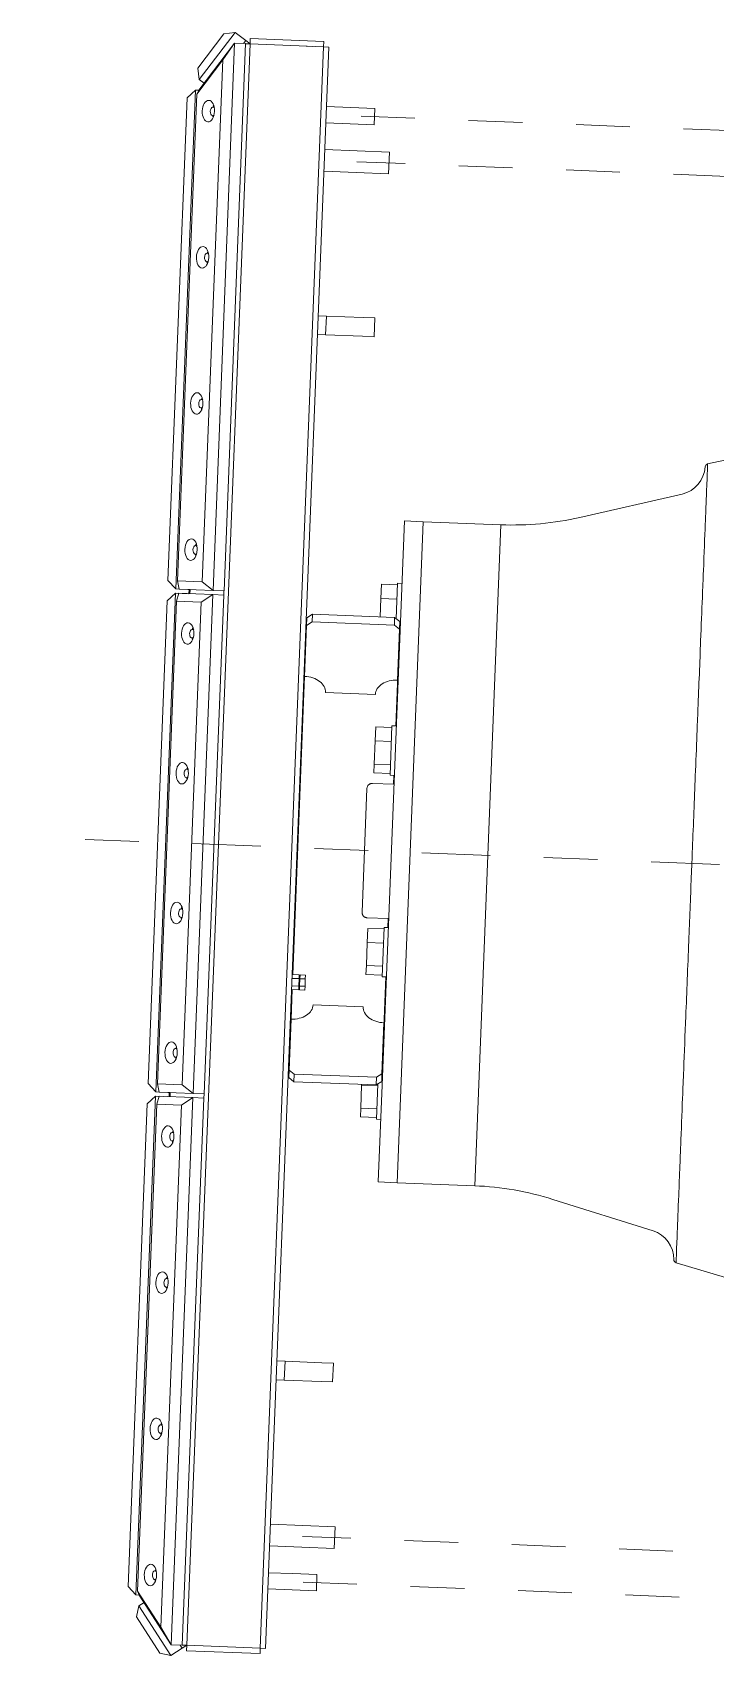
# Model space of a CAD drawing. Header units: millimetres. Extents: x 0 to 581027, y 0 to 6627194.
# Drawn here: x 580581.413 to 580582.683, y 6626304.012 to 6626307.03 of the extents above; entities that cross this region are included whole.
import ezdxf

# ---------------------------------------------------------------- set-up
doc = ezdxf.new("R2010")
doc.units = ezdxf.units.MM
doc.linetypes.add('CENTERX2', pattern=[20.319999999999997, 12.7, -2.54, 2.54, -2.54])
doc.linetypes.add('HIDDEN', pattern=[0.375, 0.25, -0.125])
doc.layers.add('ГР_Ось', color=7, linetype='CENTERX2', lineweight=15)
doc.layers.add('ГР_Отбойные SPC 1400 G1.8', color=252, linetype='Continuous', lineweight=15)

# ---------------------------------------------------------------- blocks, each defined once
blk = doc.blocks.new('ГР_Отбойные SPC 1400 G1.8_план_100')
at = {"layer": 'ГР_Ось', "ltscale": 0.1}
blk.add_line((0, 0), (0, -21.33066205008072), dxfattribs=at)
at = {"layer": 'ГР_Отбойные SPC 1400 G1.8', "linetype": 'HIDDEN', "ltscale": 3}
for p, q in [((-13.64000000034866, -0.750000000003638), (-13.63999999991211, -15.95000100000107)), ((-12.79000000037195, -0.9000000000050932), (-12.79000000037195, -15.80000100000325)), ((12.7900000003574, -0.9000000000050932), (12.7900000003574, -15.80000100000325)), ((13.64000000033411, -0.750000000003638), (13.63999999989755, -15.95000100000107))]:
    blk.add_line(p, q, dxfattribs=at)
at = {"layer": 'ГР_Отбойные SPC 1400 G1.8'}
for p, q in [((-7.431583239267285, -9.05511894980458), (-9.062250983493325, -2.73628144092867)), ((7.431583239263555, -9.05511894980458), (9.062250983489598, -2.73628144092867)), ((-6.344637927285204, -11.39115317654181), (-6.855000527087516, -9.506255722057212)), ((6.344637927281471, -11.39115317654181), (6.855000527083782, -9.506255722057212)), ((6.150000999998127, -12.85473127928737), (-6.150001000001861, -12.85473127928737)), ((-6.150001000001861, -14.30000100000543), (-6.150001000001861, -12.85473127928737)), ((6.150000999998127, -14.30000100000543), (6.150000999998127, -12.85473127928737)), ((-6.150001000001861, -14.30000100000543), (6.150000999998127, -14.30000100000543)), ((-6.150000000000001, -14.30000100000325), (-6.150000000000001, -14.65000100000327)), ((6.149999999999999, -14.30000100000325), (6.149999999999999, -14.65000100000327)), ((4.34870670429726, -14.65000100000327), (-6.15, -14.65000100000327)), ((-4.987009709505365, -14.73000100000543), (-4.987009709505365, -14.65000100000543)), ((-4.327492794445084, -14.73000100000543), (-4.987009709505365, -14.73000100000543)), ((-4.956317927618684, -14.73000100000354), (-4.956317927618684, -15.03000100000354)), ((-4.692716496435849, -14.73000100000354), (-4.692716496435849, -15.03000100000354)), ((-4.348706704993093, -14.76000199999122), (-4.277996026874094, -14.66000199999122)), ((-4.348706704993093, -14.76000199999122), (-4.348706704993093, -16.29000199999122)), ((-4.207285347574835, -14.76000199999122), (-4.348706704993095, -14.76000199999122)), ((-4.277996026874094, -14.66000199999122), (-4.136574669455836, -14.66000199999122)), ((-4.136574669455836, -14.66000199999122), (-4.207285347574837, -14.76000199999122)), ((-4.207285347574835, -16.29000199999122), (-4.207285347574835, -14.76000199999122)), ((-4.136574669455836, -14.66000199999122), (-3.189051582661228, -14.66000199999122)), ((-4.067009709505364, -14.66000199999393), (-4.067009709505364, -14.65000100000543)), ((-4.067009709505301, -14.66000100000383), (-2.335148818588941, -14.66000100000383)), ((-2.335148818595335, -14.73000100000543), (-2.335148818595335, -14.65000100000543)), ((-1.415148818595335, -14.73000100000543), (-2.335148818595335, -14.73000100000543)), ((-2.304457036694102, -14.73000100000354), (-2.304457036694102, -15.03000100000354)), ((-2.040855605511267, -14.73000100000354), (-2.040855605511267, -15.03000100000354)), ((-1.611547387310637, -14.73000100000354), (-1.611547387310637, -15.03000100000354)), ((-1.445840600292841, -14.73000100000354), (-1.445840600292841, -15.03000100000354)), ((-1.415148818595335, -14.73000100000543), (-1.415148818595335, -14.65000100000543)), ((-1.415148818588941, -14.66000100000383), (-1.249999999999999, -14.66000100000383)), ((-1.25, -15.05000100000385), (-1.25, -14.66000100000383)), ((1.25, -14.66000100000383), (1.41514881873036, -14.66000100000383)), ((1.25, -14.66000100000383), (1.25, -15.05000100000385)), ((1.415148818726302, -14.73000100000543), (1.415148818726302, -14.65000100000543)), ((2.335148818726302, -14.73000100000543), (1.415148818726302, -14.73000100000543)), ((1.445840600627535, -14.73000100000354), (1.445840600627535, -15.03000100000354)), ((1.70944203181037, -14.73000100000354), (1.70944203181037, -15.03000100000354)), ((2.138750250011, -14.73000100000354), (2.138750250011, -15.03000100000354)), ((2.304457037028796, -14.73000100000354), (2.304457037028796, -15.03000100000354)), ((2.335148818726302, -14.73000100000543), (2.335148818726302, -14.65000100000543)), ((2.335148818730359, -14.66000100000383), (4.067009709446725, -14.66000100000383)), ((3.189051582842946, -14.66000199999122), (4.136574669637554, -14.66000199999122)), ((4.067009709432606, -14.66000199999393), (4.067009709432606, -14.65000100000543)), ((4.136574669637554, -14.66000199999122), (4.277996026663274, -14.66000199999122)), ((4.207285347756555, -14.76000199999122), (4.136574669637554, -14.66000199999122)), ((4.207285347756553, -14.76000199999122), (4.207285347756553, -16.29000199999122)), ((4.348706704782273, -14.76000199999122), (4.207285347756555, -14.76000199999122)), ((4.277996026663272, -14.66000199999122), (4.348706704782273, -14.76000199999122)), ((4.987009709432605, -14.73000100000543), (4.327492794234637, -14.73000100000543)), ((6.149999999999999, -14.65000100000327), (4.348706704297267, -14.65000100000327)), ((4.348706704782273, -14.76000199999122), (4.348706704782273, -16.29000199999122)), ((4.361302922516672, -14.73000100000354), (4.361302922516672, -15.03000100000354)), ((4.790611140717303, -14.73000100000354), (4.790611140717303, -15.03000100000354)), ((4.956317927735098, -14.73000100000354), (4.956317927735098, -15.03000100000354)), ((4.987009709432605, -14.73000100000543), (4.987009709432605, -14.65000100000543)), ((-4.956317927618684, -15.03000100000354), (-4.692716496435849, -15.03000100000354)), ((-4.692716496435849, -15.03000100000354), (-4.348706704992116, -15.03000100000354)), ((-2.906208870185226, -15.06000199999122), (-2.906208870185226, -15.99000199999122)), ((-2.304457036694102, -15.03000100000354), (-2.040855605511267, -15.03000100000354)), ((-2.040855605511267, -15.03000100000354), (-1.611547387310637, -15.03000100000354)), ((-1.611547387310637, -15.03000100000354), (-1.445840600292841, -15.03000100000354)), ((1.445840600627535, -15.03000100000354), (1.70944203181037, -15.03000100000354)), ((1.70944203181037, -15.03000100000354), (2.138750250011, -15.03000100000354)), ((2.138750250011, -15.03000100000354), (2.304457037028796, -15.03000100000354)), ((2.906208870366944, -15.99000199999122), (2.906208870366944, -15.06000199999122)), ((4.348706704770846, -15.03000100000354), (4.361302922516672, -15.03000100000354)), ((4.361302922516672, -15.03000100000354), (4.790611140717303, -15.03000100000354)), ((4.790611140717302, -15.03000100000354), (4.956317927735098, -15.03000100000354)), ((-12.99000050012823, -15.80000100000231), (-12.99000050012823, -15.20000100000231)), ((-12.59000050011673, -15.20000100000231), (-12.99000050012823, -15.20000100000231)), ((-12.59000050011673, -15.80000100000231), (-12.59000050011673, -15.20000100000231)), ((-9.900000000166182, -15.56632147478049), (-9.900000000166182, -15.35000100000305)), ((-9.549999999961873, -15.35000100000305), (-9.900000000166182, -15.35000100000305)), ((-9.549999999961873, -15.35000100000305), (-9.549999999961873, -15.56632147478049)), ((-1.150000000000001, -15.15000100000384), (1.15, -15.15000100000385)), ((9.549999999743596, -15.35000100000305), (9.549999999743596, -15.56632147478049)), ((9.549999999743596, -15.35000100000305), (9.899999999947903, -15.35000100000305)), ((9.899999999947903, -15.35000100000305), (9.899999999947903, -15.56632147478049)), ((12.59000000034575, -15.80000100000231), (12.59000000034575, -15.20000100000231)), ((12.59000000034575, -15.20000100000231), (12.99000000035725, -15.20000100000231)), ((12.99000000035725, -15.20000100000231), (12.99000000035725, -15.80000100000232)), ((-13.79000049967115, -15.95000100000377), (-13.79000049967115, -15.50000100000377)), ((-13.49000049971801, -15.50000100000377), (-13.79000049967115, -15.50000100000377)), ((-13.49000049971801, -15.95000100000377), (-13.49000049971801, -15.50000100000377)), ((-9.900000000166182, -15.56632147478049), (-9.900000000166182, -16.25000100000305)), ((-9.549999999961873, -15.56632147478049), (-9.549999999961873, -16.25000100000305)), ((9.549999999743596, -15.56632147478049), (9.549999999743596, -16.25000100000305)), ((9.899999999947903, -16.25000100000305), (9.899999999947903, -15.56632147478049)), ((13.48999999993248, -15.95000100000377), (13.48999999993248, -15.50000100000377)), ((13.48999999993248, -15.50000100000377), (13.78999999988562, -15.50000100000377)), ((13.78999999988562, -15.50000100000377), (13.78999999988562, -15.95000100000377)), ((-13.79000049967115, -15.95000100000377), (-13.79000049967115, -16.40000100000378)), ((-13.49000049971801, -16.40000100000378), (-13.49000049971801, -15.95000100000377)), ((-12.99000050012823, -15.80000100000231), (-12.99000050012823, -16.40000100000232)), ((-12.59000050011673, -15.80000100000232), (-12.59000050011673, -16.40000100000232)), ((12.59000000034575, -15.80000100000232), (12.59000000034575, -16.40000100000232)), ((12.99000000035725, -16.40000100000232), (12.99000000035725, -15.80000100000232)), ((13.48999999993248, -16.40000100000378), (13.48999999993248, -15.95000100000377)), ((13.78999999988562, -16.40000100000378), (13.78999999988562, -15.95000100000377)), ((-9.900000000166182, -16.25000100000305), (-9.900000000166182, -16.40000100000304)), ((-9.549999999961873, -16.25000100000305), (-9.900000000166182, -16.25000100000305)), ((-9.549999999961873, -16.25000100000305), (-9.549999999961873, -16.40000100000304)), ((-4.277996026874094, -16.39000199999122), (-4.348706704993093, -16.29000199999122)), ((-4.348706704993093, -16.29000199999122), (-4.207285347574835, -16.29000199999122)), ((-4.207285347574837, -16.29000199999122), (-4.136574669455836, -16.39000199999122)), ((2.361435934987036, -16.25500100000572), (2.361435934987036, -16.15500100000572)), ((2.430717967289791, -16.15500100000572), (2.361435934987036, -16.15500100000572)), ((2.361435934987036, -16.25500100000572), (2.430717967289791, -16.25500100000572)), ((2.361435935190761, -16.40000100000543), (2.361435935190761, -16.27000099990735)), ((2.43071796749352, -16.27000099990735), (2.361435935190761, -16.27000099990735)), ((2.394999999896273, -16.27000099998622), (2.394999999896273, -16.25500099998622)), ((2.430717967289791, -16.25500100000572), (2.430717967289791, -16.15500100000572)), ((2.569282031895301, -16.15500100000572), (2.430717967289791, -16.15500100000572)), ((2.430717967289791, -16.25500100000572), (2.569282031895301, -16.25500100000572)), ((2.569282032099027, -16.27000099990735), (2.43071796749352, -16.27000099990735)), ((2.43071796749352, -16.40000100000543), (2.43071796749352, -16.27000099990735)), ((2.569282031895301, -16.25500100000572), (2.569282031895301, -16.15500100000572)), ((2.638564064198056, -16.15500100000572), (2.569282031895301, -16.15500100000572)), ((2.569282031895301, -16.25500100000572), (2.638564064198057, -16.25500100000572)), ((2.569282032099027, -16.40000100000543), (2.569282032099027, -16.27000099990735)), ((2.638564064401785, -16.27000099990735), (2.569282032099027, -16.27000099990735)), ((2.604999999896273, -16.27000099998622), (2.604999999896273, -16.25500099998622)), ((2.638564064198056, -16.25500100000572), (2.638564064198056, -16.15500100000572)), ((2.638564064401785, -16.40000100000543), (2.638564064401785, -16.27000099990735)), ((4.136574669637554, -16.39000199999122), (4.207285347756553, -16.29000199999122)), ((4.207285347756555, -16.29000199999122), (4.348706704782273, -16.29000199999122)), ((4.348706704782273, -16.29000199999122), (4.277996026663272, -16.39000199999122)), ((9.549999999743596, -16.25000100000305), (9.549999999743596, -16.40000100000304)), ((9.549999999743596, -16.25000100000305), (9.899999999947903, -16.25000100000305)), ((9.899999999947903, -16.40000100000304), (9.899999999947903, -16.25000100000305)), ((-15.00000049972165, -16.50000100000267), (-15.00000049972165, -17.86981421561394)), ((-14.90000049966329, -16.50000100000267), (-15.00000049972165, -16.50000100000267)), ((-14.90000049966329, -17.86981421561394), (-14.90000049966329, -16.50000100000267)), ((14.89999999989814, -16.40000100000543), (-14.90000000010187, -16.40000100000543)), ((-14.90000000010187, -16.40000100000543), (-14.90000000010187, -16.50000100006379)), ((-14.90000000010187, -17.86981421561393), (-14.90000000010187, -16.50000100000267)), ((-14.90000000010187, -16.50000100000267), (14.89999999989814, -16.50000100000267)), ((-4.136574669455836, -16.39000199999122), (-4.277996026874094, -16.39000199999122)), ((-3.189051582661228, -16.39000199999122), (-4.136574669455834, -16.39000199999122)), ((2.361435935194493, -16.39000100000385), (-3.189051582646618, -16.39000100000385)), ((3.189051582842894, -16.39000100000385), (2.638564064405512, -16.39000100000385)), ((4.136574669637554, -16.39000199999122), (3.189051582842946, -16.39000199999122)), ((4.277996026663272, -16.39000199999122), (4.136574669637554, -16.39000199999122)), ((14.89999999989814, -16.40000100000543), (14.89999999989814, -16.50000100006379)), ((14.89999999989814, -16.50000100000267), (14.89999999989814, -17.86981421561394)), ((14.89999999989232, -16.50000100000267), (14.99999999995067, -16.50000100000267)), ((14.99999999995067, -17.86981421561394), (14.99999999995067, -16.50000100000267)), ((-14.90000049966452, -16.95734211702604), (-14.90000021856578, -16.70000100006206)), ((-14.90000000010187, -16.70000078159839), (-14.90000021856578, -16.70000100006206)), ((-14.95789176797479, -17.95135577268028), (-15.10128587706916, -18.15614378376197)), ((-14.90000049966329, -17.86981421561394), (-15.00000049972165, -17.86981421561394)), ((-14.90106757847435, -17.99114449852114), (-14.95789176797479, -17.95135577268028)), ((-14.90000149638021, -17.86981421561379), (-14.95735881241365, -17.95172895217902)), ((-14.90106757095861, -17.95135577268024), (-4.720000218313168, -17.95135577268027)), ((-14.90106757095861, -17.95135577268024), (-14.90106760961012, -18.15614378376193)), ((-14.90000034435747, -17.8698150222688), (-14.90000149638021, -17.86981421561379)), ((-14.90000034435292, -17.86981421561378), (-14.90000034435292, -17.95135577268134)), ((-14.90000000010187, -17.86981421561378), (-14.90000034435292, -17.86981421561378)), ((14.89999999989814, -17.86981421561394), (-14.90000000010187, -17.86981421561393)), ((-4.720000218313168, -17.95135577268027), (-4.720000256964675, -18.15614378376196)), ((-4.720000218313168, -17.95135577268027), (-4.720000218170259, -17.95172700866011)), ((-4.720000218379764, -17.95172942045427), (-4.640000171087756, -17.95172942045427)), ((-4.640000171018526, -17.95135577252021), (4.639999828981135, -17.95135577252021)), ((-4.640000171018526, -17.95135577252021), (-4.640000209670033, -18.15614378360189)), ((4.639999828981135, -17.95135577252021), (4.6399998291245, -17.95172819390514)), ((4.639999828981135, -17.95135577252021), (4.639999790329628, -18.15614378360189)), ((4.639999828911905, -17.95172942045427), (4.719999828911898, -17.95172942045427)), ((14.90106718161913, -17.95135577268028), (4.719999828973688, -17.95135577268028)), ((4.719999828973686, -17.95135577268028), (4.719999790322179, -18.15614378376197)), ((14.89999984457875, -17.86981432436414), (14.89999999989035, -17.86981421561379)), ((14.89999984458652, -17.86981421561379), (14.89999984458652, -17.95135577268137)), ((14.89999999989232, -17.86981421561394), (14.99999999995067, -17.86981421561394)), ((14.89999999989035, -17.86981421561379), (14.95735764381366, -17.95172942045428)), ((14.90106718161913, -17.95135577268028), (14.90106714296763, -18.15614378376197)), ((14.90106717410903, -17.9911444317072), (14.95789126818927, -17.95135577268028)), ((14.95789126818927, -17.95135577268028), (15.10128537728363, -18.15614378376197)), ((-15.10128587706916, -18.15614378376197), (-14.20021862835126, -18.78707786374812)), ((-15.10128587706916, -18.15614378376197), (-15.06444953587846, -18.36505305585797)), ((-14.40912790044727, -18.82391420493881), (-15.06444953587846, -18.36505305585797)), ((-14.00000036089224, -18.78707786374808), (-14.90106760961012, -18.15614378376193)), ((-14.58429351498803, -18.36505305585794), (-14.90106760961012, -18.15614378376193)), ((-14.90106760961012, -18.15614378376193), (-4.72000025696468, -18.15614378376195)), ((-14.58429351498803, -18.36505305585794), (-13.92897187955685, -18.82391420493877)), ((-4.870000247035534, -18.36505305585796), (-14.58429351498803, -18.36505305585794)), ((-4.870000247035534, -18.36505305585796), (-4.720000256964679, -18.15614378376196)), ((-4.870000070395299, -18.8239142049388), (-4.870000247035528, -18.36505305585796)), ((-4.720000256964675, -18.15614378376195), (-4.720000014084358, -18.78707786374811)), ((-4.64000031359793, -18.78707786358805), (-4.640000209670033, -18.15614378360189)), ((-4.490000247032921, -18.3650530556979), (-4.640000209670033, -18.15614378360189)), ((-4.640000209670032, -18.15614378360189), (4.639999790329628, -18.15614378360189)), ((-4.490000247032921, -18.3650530556979), (-4.490000322616845, -18.82391420477874)), ((4.48999980025877, -18.3650530556979), (-4.490000247032921, -18.3650530556979)), ((4.48999980025877, -18.3650530556979), (4.639999790329626, -18.15614378360189)), ((4.489999976899009, -18.82391420477874), (4.489999800258775, -18.3650530556979)), ((4.639999790329628, -18.15614378360189), (4.640000033209949, -18.78707786358805)), ((4.719999790322181, -18.15614378376197), (14.90106714296763, -18.15614378376197)), ((4.720000033202495, -18.78707786374812), (4.719999790322179, -18.15614378376197)), ((4.719999790322177, -18.15614378376197), (4.869999800251311, -18.36505305585798)), ((14.58429306820382, -18.36505305585798), (4.869999800251314, -18.36505305585797)), ((4.869999800251314, -18.36505305585798), (4.869999976891545, -18.82391420493882)), ((13.92897178605308, -18.82391420493881), (14.58429306820382, -18.36505305585798)), ((14.90106714296763, -18.15614378376197), (14.00000038001038, -18.78707786374812)), ((14.20021812856574, -18.78707786374812), (15.10128537728364, -18.15614378376197)), ((15.06444903609294, -18.36505305585797), (14.40912740066175, -18.82391420493881)), ((14.90106714296763, -18.15614378376197), (14.58429306820382, -18.36505305585797)), ((15.06444903609294, -18.36505305585797), (15.10128537728363, -18.15614378376197)), ((-14.1343488348901, -18.69300604951204), (-14.20021862835126, -18.78707786374812)), ((-13.70000153441123, -18.48934531784673), (-13.70000153879434, -18.51256841080516)), ((-13.54000153441124, -18.48934534804499), (-13.54000153879434, -18.51256844100342)), ((-10.98000153441007, -18.48934531784671), (-10.98000153879317, -18.51256841080516)), ((-10.82000153441007, -18.48934534804496), (-10.82000153879318, -18.51256844100342)), ((-8.260001534408902, -18.48934531784669), (-8.260001538792007, -18.51256841080516)), ((-8.100001534408904, -18.48934534804495), (-8.10000153879201, -18.51256844100342)), ((-5.540001487114076, -18.4893456553539), (-5.540001491497119, -18.51256841080516)), ((-5.380001487113951, -18.48934501054402), (-5.380001491497121, -18.51256844100342)), ((-4.640000279802266, -18.58191620484302), (-4.719999975573455, -18.58191620484302)), ((-4.719999975576689, -18.58191620484193), (-4.719999975432851, -18.58228985266642)), ((-4.719999975432852, -18.58228985266642), (-4.720000014084359, -18.78707786374811)), ((-4.71999997877171, -18.60000100006233), (-4.640000282781203, -18.60000100006233)), ((-4.640001496387408, -18.60000100000252), (-4.640001496387408, -18.85000100001402)), ((-4.640001496387408, -18.60000100000252), (-4.640000282792943, -18.60000100000252)), ((-3.979998743334316, -18.48934463085239), (-3.979998747717552, -18.51256841080517)), ((-3.819998743334578, -18.48934603474407), (-3.819998747717555, -18.51256844100342)), ((-1.379998743343048, -18.48934463085238), (-1.379998747726283, -18.51256841080516)), ((-1.219998743343309, -18.48934603474406), (-1.219998747726286, -18.51256844100342)), ((1.220001256662773, -18.48934463085238), (1.220001252279538, -18.51256841080516)), ((1.380001256662511, -18.48934603474406), (1.380001252279535, -18.51256844100342)), ((3.820001256653977, -18.48934498018411), (3.820001252270807, -18.51256841080516)), ((3.980001256653845, -18.4893456853905), (3.980001252270803, -18.51256844100342)), ((4.640000071861456, -18.58228985250636), (4.640000033209949, -18.78707786358805)), ((4.719999954233522, -18.58191620484302), (4.64000007171856, -18.58191620484302)), ((4.640000071717618, -18.58191620484402), (4.640000071861456, -18.58228985250636)), ((4.640000068519966, -18.60000100006233), (4.719999961195331, -18.60000100006233)), ((4.71999999989814, -18.70053990488417), (4.71999999989814, -18.85000100001402)), ((5.3800012566662, -18.48934498034627), (5.38000125228303, -18.51256841080516)), ((5.540001256666071, -18.48934568555267), (5.540001252283028, -18.51256844100342)), ((8.100001303946472, -18.48934531784671), (8.100001299563367, -18.51256841080516)), ((8.26000130394647, -18.48934534804497), (8.260001299563363, -18.51256844100342)), ((10.82000130394764, -18.48934531784672), (10.82000129956453, -18.51256841080516)), ((10.98000130394763, -18.48934534804498), (10.98000129956453, -18.51256844100342)), ((13.5400013039488, -18.48934531784666), (13.5400012995657, -18.51256841080516)), ((13.7000013039488, -18.48934534804491), (13.70000129956569, -18.51256844100342)), ((14.13434848198899, -18.69300625928472), (14.20021812856574, -18.78707786374812)), ((-14.20021862835126, -18.78707786374812), (-14.40912790044727, -18.82391420493881)), ((-14.00000149638799, -18.78707706867237), (-14.00000149638799, -18.85000100001402)), ((-13.85000149638799, -19.00000100001402), (-14.00000149638799, -18.85000100001402)), ((-14.00000149638799, -18.85000100001402), (-4.720001496387994, -18.85000100001402)), ((-13.92897187955685, -18.82391420493877), (-14.00000036089224, -18.78707786374808)), ((-13.92897187955685, -18.82391420493878), (-4.870000070395306, -18.8239142049388)), ((-4.870001496387994, -19.00000100001402), (-13.85000149638799, -19.00000100001402)), ((-4.870001496387993, -19.00000100001402), (-4.720001496387993, -18.85000100001402)), ((-4.720000014084363, -18.78707786374811), (-4.870000070395306, -18.8239142049388)), ((-4.720001496387993, -18.78707822776461), (-4.720001496387993, -18.85000100001402)), ((-4.490001496387407, -19.00000100001402), (-4.640001496387407, -18.85000100001402)), ((-4.640001496387407, -18.85000100001402), (4.639998503612589, -18.85000100001402)), ((-4.490000322616845, -18.82391420477874), (-4.640000313597928, -18.78707786358805)), ((4.48999850361259, -19.00000100001402), (-4.490001496387407, -19.00000100001402)), ((-4.490000322616841, -18.82391420477874), (4.489999976899011, -18.82391420477874)), ((4.489998503612592, -19.00000100001402), (4.639998503612592, -18.85000100001402)), ((4.640000033209952, -18.78707786358805), (4.48999997689901, -18.82391420477874)), ((4.639998503612589, -18.78707823921614), (4.639998503612589, -18.85000100001402)), ((4.869999976891544, -18.82391420493881), (4.720000033202497, -18.78707786374812)), ((4.719999999898139, -18.85000100001402), (13.99999999989814, -18.85000100001402)), ((4.719999999898139, -18.85000100001402), (4.869999999898139, -19.00000100001402)), ((4.869999976891543, -18.82391420493881), (13.92897178605309, -18.82391420493881)), ((13.84999999989814, -19.00000100001402), (4.869999999898139, -19.00000100001402)), ((13.99999999989814, -18.85000100001402), (13.84999999989814, -19.00000100001402)), ((14.00000038001038, -18.78707786374812), (13.92897178605309, -18.82391420493881)), ((13.99999999989814, -18.78707806088483), (13.99999999989814, -18.85000100001402)), ((14.40912740066175, -18.82391420493881), (14.20021812856574, -18.78707786374812))]:
    blk.add_line(p, q, dxfattribs=at)
at = {"layer": 'ГР_Отбойные SPC 1400 G1.8', "extrusion": (0, 0, -1)}
for centre, radius, start, end in [((7.373485631567384, -9.040126018785234), 0.06000000000002431, 271.1646564194414, 345.52945946632), ((7.38588430208647, -9.650000000005438), 0.55, 91.16465641942644, 164.8496266638147), ((-7.385884302082741, -9.65000000000544), 0.55, 15.15037333618534, 88.83534358057356), ((11.75000000000186, -12.85473127928737), 5.600000000000001, 164.8496266638147, 180), ((-11.74999999999813, -12.85473127928737), 5.600000000000001, 0, 15.15037333618533)]:
    blk.add_arc(centre, radius, start, end, dxfattribs=at)
at = {"layer": 'ГР_Отбойные SPC 1400 G1.8'}
blk.add_arc((7.373485631563669, -9.040126018785255), 0.0600000000000012, 271.1646564194277, 345.5294594663405, dxfattribs=at)
at = {"layer": 'ГР_Отбойные SPC 1400 G1.8', "extrusion": (0, 0, -1)}
for centre, major_axis, ratio, start_param, end_param in [((-2.906208870185227, -14.66000199999122), (0, -0.4), 0.7071067811900053, 0, 1.570796326794897), ((2.906208870366945, -14.66000199999122), (0, 0.4), 0.7071067811900056, 1.570796326794897, 3.141592653589794), ((-2.906208870185227, -16.39000199999122), (0, -0.4), 0.7071067811900053, 1.570796326794897, 3.141592653589795), ((2.906208870366945, -16.39000199999122), (0, 0.4), 0.7071067811900056, 0, 1.570796326794897), ((-13.62000151868205, -18.40604595397691), (-0.1999999999999965, 3.774781759157387e-08), 0.5735764363510366, 5.123905826452192, 5.319450813253907), ((-13.62000151868205, -18.40604595397691), (-0.1999999999999965, 3.774781759157387e-08), 0.5735764363510366, 4.105327147515493, 4.300872134317228), ((-10.90000151868214, -18.40604595397852), (-0.1999999999999965, 3.774781759157387e-08), 0.5735764363510234, 5.123905826452194, 5.319450813266368), ((-10.90000151868214, -18.40604595397852), (-0.1999999999999965, 3.774781759157387e-08), 0.5735764363510234, 4.105327147503033, 4.300872134317225), ((-8.180001518682229, -18.40604595397852), (-0.1999999999999965, 3.774782239718338e-08), 0.5735764363510366, 5.12390582645221, 5.31945081326651), ((-8.180001518682229, -18.40604595397852), (-0.1999999999999965, 3.774782239718338e-08), 0.5735764363510366, 4.105327147502869, 4.300872134317231), ((-5.46000012314984, -18.40604595397851), (-0.1999999999999965, 3.774782239718338e-08), 0.5735764363510366, 5.12391318171883, 5.319450813266311), ((-5.46000012314984, -18.40604595397851), (-0.1999999999999965, 3.774782239718338e-08), 0.5735764363510366, 4.105327147503063, 4.300879489560241), ((-3.900001471387733, -18.40604589411565), (-0.1999999999999965, 3.774782119697518e-08), 0.5735764363510222, 5.123890857992331, 5.319450357102372), ((-3.900001471387733, -18.40604589411565), (-0.1999999999999965, 3.774782119697518e-08), 0.5735764363510222, 4.105327603667008, 4.300857165759563), ((-1.300001471387829, -18.40604589411565), (-0.1999999999999965, 3.774782179767649e-08), 0.5735764363510234, 5.123890857992328, 5.319450357102439), ((-1.300001471387829, -18.40604589411565), (-0.1999999999999965, 3.774782179767649e-08), 0.5735764363510234, 4.10532760366694, 4.300857165759564), ((1.299998528612084, -18.40604589411565), (-0.1999999999999965, 3.774782179767638e-08), 0.5735764363510222, 5.12389085799236, 5.319450357102445), ((1.299998528612084, -18.40604589411565), (-0.1999999999999965, 3.774782179767638e-08), 0.5735764363510222, 4.105327603666936, 4.300857165759598), ((3.899999924144478, -18.40604589411564), (-0.1999999999999965, 3.77478211969753e-08), 0.5735764363510366, 5.123898471209151, 5.319450357102538), ((3.899999924144478, -18.40604589411564), (-0.1999999999999965, 3.77478211969753e-08), 0.5735764363510366, 4.105327603666843, 4.300864779050567), ((5.459999924136969, -18.40604595397852), (-0.1999999999999965, 3.774782239718338e-08), 0.5735764363510366, 5.123898471209157, 5.319450813266434), ((5.459999924136969, -18.40604595397852), (-0.1999999999999965, 3.774782239718338e-08), 0.5735764363510366, 4.10532714750295, 4.300864779050567), ((8.180001319669358, -18.40604595397854), (-0.1999999999999965, 3.774782239718338e-08), 0.5735764363510234, 5.123905826452178, 5.319450813266465), ((8.180001319669358, -18.40604595397854), (-0.1999999999999965, 3.774782239718338e-08), 0.5735764363510234, 4.105327147502909, 4.300872134317202), ((10.90000131966926, -18.40604595397855), (-0.1999999999999965, 3.774782239718338e-08), 0.5735764363510366, 5.12390582645217, 5.319450813266531), ((10.90000131966926, -18.40604595397855), (-0.1999999999999965, 3.774782239718338e-08), 0.5735764363510366, 4.105327147502869, 4.300872134317202), ((13.62000131966917, -18.40604595397694), (-0.1999999999999965, 3.774781759157387e-08), 0.5735764363510366, 5.123905826452181, 5.31945081325471), ((13.62000131966917, -18.40604595397694), (-0.1999999999999965, 3.774781759157387e-08), 0.5735764363510366, 4.10532714751469, 4.300872134317212)]:
    blk.add_ellipse(centre, major_axis=major_axis, ratio=ratio, start_param=start_param, end_param=end_param, dxfattribs=at)
for centre, major_axis in [((-13.6200015542476, -18.59448363039842), (-0.1999999999999965, 3.774782185709616e-08)), ((-10.9000015542477, -18.59448363039839), (-0.1999999999999965, 3.774782185709616e-08)), ((-8.180001554247788, -18.59448363039838), (-0.1999999999999965, 3.774782185709616e-08)), ((-5.460000158715399, -18.59448363039839), (-0.1999999999999965, 3.774782185709616e-08)), ((-3.900001506953303, -18.59448363023834), (-0.1999999999999965, 3.774782185709616e-08)), ((-1.300001506953399, -18.59448363023833), (-0.1999999999999965, 3.774782185709616e-08)), ((1.299998493046514, -18.59448363023833), (-0.1999999999999965, 3.774782185709616e-08)), ((3.899999888578908, -18.59448363023831), (-0.1999999999999965, 3.774782185709616e-08)), ((5.45999988857141, -18.59448363039839), (-0.1999999999999965, 3.77478218742463e-08)), ((8.180001284103799, -18.5944836303984), (-0.1999999999999965, 3.77478218742463e-08)), ((10.9000012841037, -18.5944836303984), (-0.1999999999999965, 3.77478218742463e-08)), ((13.62000128410362, -18.59448363039834), (-0.1999999999999965, 3.77478218742463e-08))]:
    blk.add_ellipse(centre, major_axis=major_axis, ratio=0.5735764363510256, dxfattribs=at)
at = {"layer": 'ГР_Отбойные SPC 1400 G1.8', "extrusion": (0, 0, -0.9999999999999999)}
for centre, start_param, end_param in [((-13.62000153879434, -18.51256842590429), 2.525508949527216, 6.899269011242145), ((-10.90000153879318, -18.51256842590429), 2.525508949526236, 6.899269011243127), ((-8.18000153879201, -18.51256842590429), 2.5255089495257, 6.899269011243589), ((-5.46000149149712, -18.51256842590429), 2.525499509164509, 6.899259570641866), ((-3.899998747717553, -18.51256842590429), 4.712388651328098, 6.899288228526983), ((-3.899998747717553, -18.51256842590429), 2.525528156452829, 4.712388651328098), ((-1.299998747726285, -18.51256842590429), 4.712388651328098, 6.899288228527201), ((-1.299998747726285, -18.51256842590429), 2.525528156452591, 4.712388651328098), ((1.300001252279536, -18.51256842590429), 4.712388651328098, 6.8992882285272), ((1.300001252279536, -18.51256842590429), 2.525528156452532, 4.712388651328098), ((3.900001252270806, -18.51256842590429), 4.712388651328098, 6.899278457318609), ((3.900001252270806, -18.51256842590429), 2.525518384413695, 4.712388651328098), ((5.460001252283029, -18.51256842590429), 4.712388651328098, 6.899278451586762), ((5.460001252283029, -18.51256842590429), 2.525518390145535, 4.712388651328098), ((8.180001299563367, -18.51256842590429), 4.712388651328098, 6.899269011242996), ((8.180001299563367, -18.51256842590429), 2.525508949526384, 4.712388651328098), ((10.90000129956453, -18.51256842590429), 4.712388651328098, 6.899269011242756), ((10.90000129956453, -18.51256842590429), 2.525508949526626, 4.712388651328098), ((13.6200012995657, -18.51256842590429), 4.712388651328098, 6.899269011244951), ((13.6200012995657, -18.51256842590429), 2.525508949524412, 4.712388651328098)]:
    blk.add_ellipse(centre, major_axis=(-0.0799999999999986, 1.509912874626847e-08), ratio=0.5735764363510252, start_param=start_param, end_param=end_param, dxfattribs=at)
at = {"layer": 'ГР_Отбойные SPC 1400 G1.8'}
for points, knots in [([(2.84394378190718, -9.05511894980458), (2.397271440226925, -9.05511894980458), (1.928111319789941, -9.05511894980458), (1.449356708891966, -9.05511894980458), (1.053409937186577, -9.05511894980458), (0.6511037999154214, -9.05511894980458), (0.2504108813590792, -9.05511894980458), (0.07406385486023684, -9.05511894980458), (-0.1017917318677802, -9.05511894980458), (-0.2782594161170006, -9.05511894980458), (-0.729888657879699, -9.05511894980458), (-1.183217606116429, -9.05511894980458), (-1.626795794300179, -9.05511894980458), (-1.889539265110747, -9.05511894980458), (-2.148836518475246, -9.05511894980458), (-2.402463710451998, -9.05511894980458), (-2.560753056966764, -9.05511894980458), (-2.716608598506977, -9.05511894980458), (-2.870326281626859, -9.05511894980458), (-3.311885824682653, -9.05511894980458), (-3.739387258605246, -9.05511894980458), (-4.140349394362759, -9.05511894980458), (-4.424199072506362, -9.05511894980458), (-4.694716571589418, -9.05511894980458), (-4.948315354878, -9.05511894980458), (-5.121765711487837, -9.05511894980458), (-5.287014615749476, -9.05511894980458), (-5.445223947216476, -9.05511894980458), (-5.771178591878813, -9.05511894980458), (-6.065279421893486, -9.05511894980458), (-6.318682122619967, -9.05511894980458), (-6.451743558344311, -9.05511894980458), (-6.573640092818021, -9.05511894980458), (-6.683604309337142, -9.05511894980458), (-6.785054499833485, -9.05511894980458), (-6.876222860047863, -9.05511894980458), (-6.957749870117038, -9.05511894980458), (-7.125700295194985, -9.05511894980458), (-7.251293774390062, -9.05511894980458), (-7.330330339835434, -9.05511894980458), (-7.381131295064376, -9.05511894980458), (-7.412795809081343, -9.05511894980458), (-7.425352291536454, -9.05511894980458), (-7.429510736473032, -9.05511894980458), (-7.431590998995664, -9.05511894980458), (-7.431588365143291, -9.05511894980458)], [0, 0, 0, 0, 14.39085051407202, 14.39085051407202, 14.39085051407202, 26.29258612859526, 26.29258612859526, 26.29258612859526, 31.53060154788055, 31.53060154788055, 31.53060154788055, 44.93612076358131, 44.93612076358131, 44.93612076358131, 52.87657577371796, 52.87657577371796, 52.87657577371796, 57.83223303108189, 57.83223303108189, 57.83223303108189, 72.06753576067219, 72.06753576067219, 72.06753576067219, 82.14501125704831, 82.14501125704831, 82.14501125704831, 89.03755898896814, 89.03755898896814, 89.03755898896814, 103.2380990326175, 103.2380990326175, 103.2380990326175, 110.6947845409086, 110.6947845409086, 110.6947845409086, 117.574133016564, 117.574133016564, 117.574133016564, 131.7459945844705, 131.7459945844705, 131.7459945844705, 140.8549949688506, 140.8549949688506, 140.8549949688506, 143.8717057922153, 143.8717057922153, 143.8717057922153, 143.8717057922153]), ([(7.431583322045733, -9.05511894980458), (7.431583267810834, -9.05511894980458), (7.431577822866363, -9.05511894980458), (7.431566987516482, -9.05511894980458), (7.430567326617288, -9.05511894980458), (7.383001499150051, -9.05511894980458), (7.289479983563295, -9.05511894980458), (7.23598416281907, -9.05511894980458), (7.167557171633548, -9.05511894980458), (7.085067478048163, -9.05511894980458), (7.019753031251851, -9.05511894980458), (6.945814421451141, -9.05511894980458), (6.862729617821165, -9.05511894980458), (6.676395570025652, -9.05511894980458), (6.444283557271802, -9.05511894980458), (6.172492842444525, -9.05511894980458), (6.002276180875031, -9.05511894980458), (5.81662930443678, -9.05511894980458), (5.617926484066288, -9.05511894980458), (5.496486483627329, -9.05511894980458), (5.370148415728862, -9.05511894980458), (5.238539849836076, -9.05511894980458), (4.966703663809763, -9.05511894980458), (4.673237149934407, -9.05511894980458), (4.36347316639704, -9.05511894980458), (4.193814793283073, -9.05511894980458), (4.018964458238238, -9.05511894980458), (3.839157626239746, -9.05511894980458), (3.520502926726135, -9.05511894980458), (3.186862290861724, -9.05511894980458), (2.84394378190718, -9.05511894980458)], [374.0628914268686, 374.0628914268686, 374.0628914268686, 374.0628914268686, 374.2165239810631, 374.2165239810631, 374.2165239810631, 388.3905431809159, 388.3905431809159, 388.3905431809159, 396.498311597448, 396.498311597448, 396.498311597448, 402.9179548990717, 402.9179548990717, 402.9179548990717, 417.3152702868799, 417.3152702868799, 417.3152702868799, 426.3319983323292, 426.3319983323292, 426.3319983323292, 431.8426974545444, 431.8426974545444, 431.8426974545444, 443.2249917722399, 443.2249917722399, 443.2249917722399, 449.4590978622774, 449.4590978622774, 449.4590978622774, 460.5072164503047, 460.5072164503047, 460.5072164503047, 460.5072164503047]), ([(-1.15, -15.15000100000385), (-1.156308997813379, -15.15000100000385), (-1.162836314969635, -15.14939459605177), (-1.175831469612347, -15.14683381001668), (-1.182299427683928, -15.14488003545666), (-1.194720167239304, -15.13969710371625), (-1.20068205077985, -15.13646410365433), (-1.211722033303182, -15.12896256767374), (-1.216799768304723, -15.12469337720597), (-1.225596749940608, -15.11574833582364), (-1.229654327441957, -15.11080520515972), (-1.236833367550274, -15.10002029152703), (-1.239955100647854, -15.09417866999883), (-1.24498225543588, -15.08196907397895), (-1.246891831920568, -15.07559059645612), (-1.249400990951775, -15.06274060506696), (-1.25, -15.05626896619712), (-1.25, -15.05000100000385)], [-15.39317910832305, -15.39317910832305, -15.39317910832305, -15.39317910832305, -13.42527418922388, -13.42527418922388, -11.45736927012471, -11.45736927012471, -9.489464351025532, -9.489464351025532, -7.521559431926356, -7.521559431926356, -5.641169573944765, -5.641169573944765, -3.760779715963174, -3.760779715963174, -1.880389857981591, -1.880389857981591, 0, 0, 0, 0]), ([(1.25, -15.05000100000385), (1.25, -15.05626896619712), (1.249400990951776, -15.06274060506695), (1.246891831920572, -15.0755905964561), (1.244982255435889, -15.08196907397893), (1.239955100647877, -15.09417866999878), (1.236833367550308, -15.10002029152697), (1.229654327442021, -15.11080520515964), (1.225596749940692, -15.11574833582354), (1.216799768304822, -15.12469337720589), (1.211722033303268, -15.12896256767367), (1.200682050779914, -15.1364641036543), (1.194720167239356, -15.13969710371623), (1.182299427683961, -15.14488003545665), (1.175831469612372, -15.14683381001668), (1.162836314969645, -15.14939459605177), (1.156308997813384, -15.15000100000385), (1.15, -15.15000100000385)], [30.73848324419984, 30.73848324419984, 30.73848324419984, 30.73848324419984, 32.61887310218081, 32.61887310218081, 34.49926296016177, 34.49926296016177, 36.37965281814274, 36.37965281814274, 38.2600426761237, 38.2600426761237, 40.22794759523934, 40.22794759523934, 42.19585251435497, 42.19585251435497, 44.16375743347059, 44.16375743347059, 46.13166235258623, 46.13166235258623, 46.13166235258623, 46.13166235258623])]:
    blk.add_open_spline(points, degree=3, knots=knots, dxfattribs=at)

msp = doc.modelspace()

# ---------------------------------------------------------------- block references
at = {"layer": 'ГР_Отбойные SPC 1400 G1.8', "xscale": 0.1, "yscale": 0.1, "zscale": 0.1, "rotation": 267.7336564096768}
msp.add_blockref('ГР_Отбойные SPC 1400 G1.8_план_100', (580583.5441986655, 6626305.44876936, -0.002239414703249685), dxfattribs=at)

doc.saveas('drawing.dxf')
